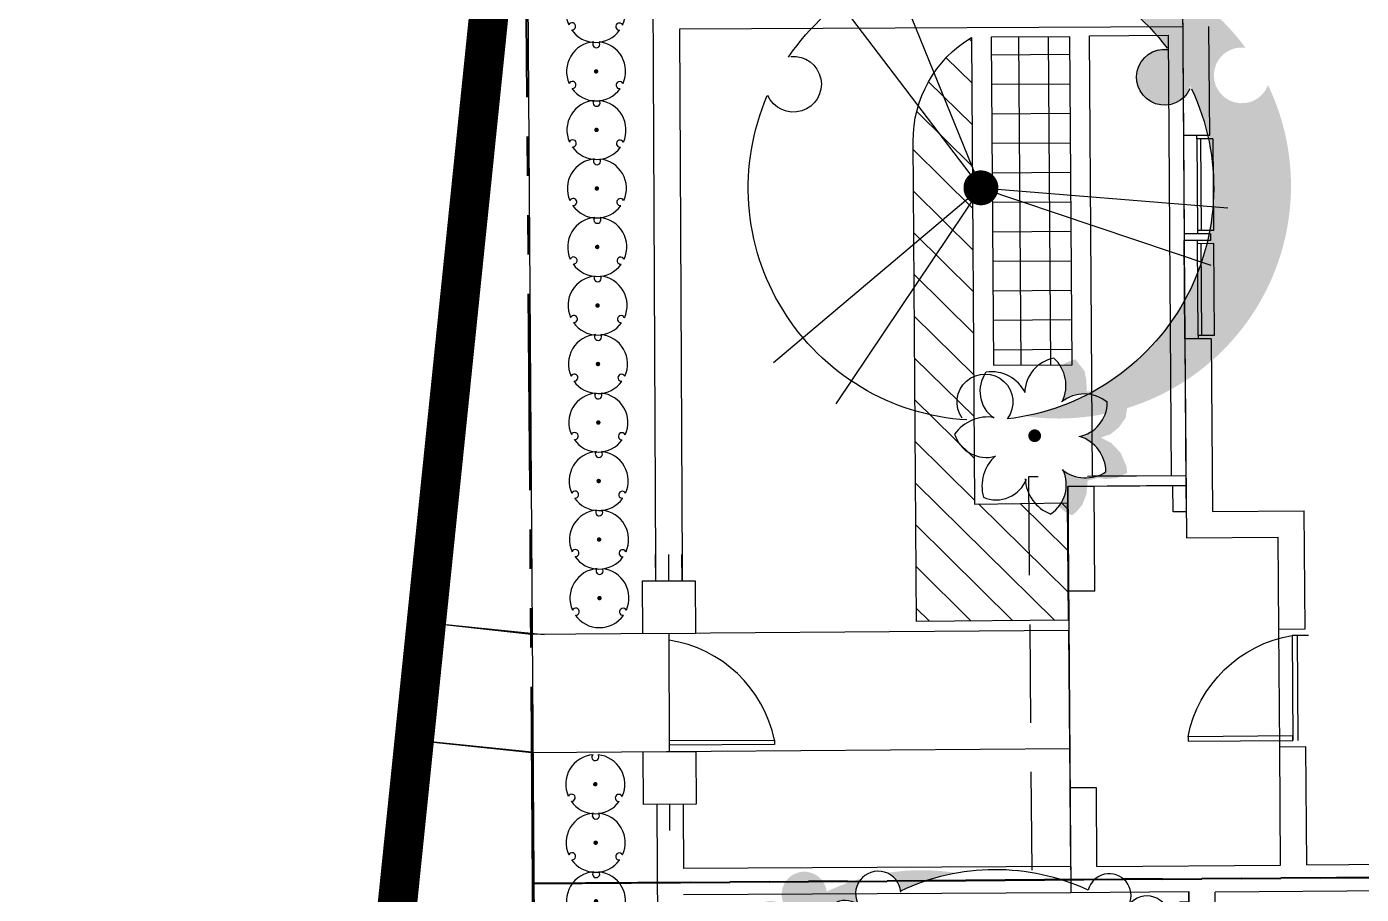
# Model space of a CAD drawing. Header units: feet. Extents: x 919634 to 928945, y 707022 to 708026.
# Drawn here: x 920102.47 to 920136.38, y 707491.81 to 707513.86 of the extents above; entities that cross this region are included whole.
import ezdxf

# ---------------------------------------------------------------- set-up
doc = ezdxf.new("R2010")
doc.units = ezdxf.units.FT
doc.header["$LTSCALE"] = 20
doc.header["$MEASUREMENT"] = 0
for name, pattern in [('PHANTOM2', [1.25, 0.625, -0.125, 0.125, -0.125, 0.125, -0.125]), ('Site Plan$0$HIDDEN2', [0.1875, 0.125, -0.0625]), ('Site Plan$0$PHANTOM2', [1.25, 0.625, -0.125, 0.125, -0.125, 0.125, -0.125])]:
    doc.linetypes.add(name, pattern=pattern)
doc.layers.add('-u-site-propline', color=7, linetype='PHANTOM2', true_color=0xd10000)
for name, color, linetype in [('-u-site-xref', 7, 'Continuous'), ('LK-SHRB-035M', 4, 'Continuous'), ('LK-SHRB-TRNK', 3, 'Continuous'), ('LP-SHRB', 7, 'Continuous'), ('Site Plan$0$-u-site-bldg-slab', 6, 'Continuous'), ('Site Plan$0$-u-site-bldg_interior', 252, 'Continuous'), ('Site Plan$0$-u-site-fence', 4, 'Site Plan$0$FENCELINE1'), ('Site Plan$0$-u-site-wall', 4, 'Continuous'), ('Site Plan$0$A-DOOR', 253, 'Continuous'), ('Site Plan$0$SP-BLDG-ROOF ABOVE', 4, 'Site Plan$0$HIDDEN2'), ('x-RL TH7-LP Block$0$L-002', 253, 'Continuous'), ('x-RL TH7-LP Block$0$LK-SHRB-035M', 253, 'Continuous'), ('x-RL TH7-LP Block$0$LK-SHRB-TRNK', 253, 'Continuous'), ('x-RL TH7-LP Block$0$LK-TREE-013M', 253, 'Continuous'), ('x-RL TH7-LP Block$0$LK-TREE-035M', 253, 'Continuous'), ('x-RL TH7-LP Block$0$LK-TREE-050M', 253, 'Continuous'), ('x-RL TH7-LP Block$0$LK-TREE-TRNK', 253, 'Continuous'), ('x-RL TH7-LP Block$0$LP-PATT-GRND', 253, 'Continuous'), ('x-RL TH7-LP Block$0$LP-PATT-SHAR', 253, 'Continuous'), ('x-RL TH7-LP Block$0$LP-SHAR-BRDR-CONT', 253, 'Continuous'), ('x-RL TH7-LP Block$0$LP-SHRB', 253, 'Continuous'), ('x-RL TH7-LP Block$0$LP-TREE', 253, 'Continuous')]:
    doc.layers.add(name, color=color, linetype=linetype)
for name, color, linetype, lineweight in [('Site Plan$0$SP-LOT LINES', 252, 'Site Plan$0$PHANTOM2', 40), ('Site Plan$0$SP-SIDEWALK', 2, 'Continuous', 25), ('SP-BUILDING-FOOTPRINT', 1, 'Continuous', 25)]:
    doc.layers.add(name, color=color, linetype=linetype, lineweight=lineweight)
for name, color, linetype, plot in [('x-RL TH7-LP Block$0$-u-site-no_plot', 253, 'Continuous', False), ('x-RL TH7-LP Block$0$LK-SHRB-SHAD', 253, 'Continuous', False), ('x-RL TH7-LP Block$0$LK-TREE-SHAD', 253, 'Continuous', False)]:
    doc.layers.add(name, color=color, linetype=linetype, plot=plot)
doc.layers.get('-u-site-xref').off()
doc.linetypes.add('Site Plan$0$FENCELINE1', pattern='A,0.25,-0.1,[133,ltypeshp.shx,S=0.1,R=0,X=-0.1,Y=0],-0.1,1', length=1.45)

# ---------------------------------------------------------------- blocks, each defined once
blk = doc.blocks.new('Site Plan$0$_Details_TH7_wall')
at = {"layer": 'Site Plan$0$-u-site-fence'}
for p, q in [((-10.1, -80.736), (-10.104, -80.066)), ((-10.072, -85.076), (-10.091, -82.076)), ((-10.073, -84.909), (-10.09, -82.243)), ((-10.059, -87.086), (-10.063, -86.416))]:
    blk.add_line(p, q, dxfattribs=at)
blk.add_lwpolyline([(-7.41, -84.777), (-7.409, -84.892), (-10.073, -84.909), (-10.074, -84.795)], close=True, dxfattribs=at)
blk.add_arc((-10.581, -85.447), 3.242, 11.919, 81.2848, dxfattribs=at)
at = {"layer": 'Site Plan$0$-u-site-wall'}
for p, q in [((-10.647, -50.409), (-10.425, -82.079)), ((2.925, -66.618, 0), (-9.863, -66.707, 0)), ((-9.863, -66.707), (-9.755, -82.074)), ((-10.435, -80.738), (-10.439, -80.068)), ((-9.765, -80.734), (-9.769, -80.064)), ((-10.404, -85.078), (-10.267, -104.411)), ((-9.734, -85.074), (-9.713, -88.044)), ((-10.398, -86.418), (-10.394, -87.088)), ((-9.728, -86.414), (-9.724, -87.084)), ((0.125, -87.975, 0), (-9.713, -88.044, 0)), ((0.132, -88.645, 0), (-9.708, -88.714, 0))]:
    blk.add_line(p, q, dxfattribs=at)
for points in [[(-10.761, -82.08), (-10.77, -80.74), (-9.43, -80.732), (-9.421, -82.072)], [(-10.733, -86.42), (-10.742, -85.08), (-9.402, -85.071), (-9.393, -86.411)]]:
    blk.add_wipeout(points).dxf.layer = 'Site Plan$0$-u-site-wall'
for points in [[(-10.761, -82.08), (-10.77, -80.74), (-9.43, -80.732), (-9.421, -82.072)], [(-10.733, -86.42), (-10.742, -85.08), (-9.402, -85.071), (-9.393, -86.411)]]:
    blk.add_lwpolyline(points, close=True, dxfattribs=at)
blk = doc.blocks.new('*U239')
at = {"layer": 'Site Plan$0$A-DOOR'}
blk.add_lwpolyline([(-28.62, -31.97), (-30, -31.97), (-30, 0), (-28.62, 0)], close=True, dxfattribs=at)
blk.add_arc((-36.41, 6.14), 38.9, 281.5467, 350.9125, dxfattribs=at)
blk = doc.blocks.new('Site Plan')
at = {"layer": 'Site Plan$0$-u-site-bldg-slab'}
for p, q in [((920129.59, 707502.181), (920131.923, 707502.198)), ((920128.979, 707494.51), (920128.943, 707499.51)), ((920134.305, 707495.549), (920134.283, 707498.549))]:
    blk.add_line(p, q, dxfattribs=at)
at = {"layer": 'Site Plan$0$-u-site-bldg_interior'}
for p, q in [((920131.833, 707514.531), (920131.858, 707511.094)), ((920132.525, 707511.099), (920132.504, 707513.87)), ((920132.525, 707511.099), (920131.858, 707511.094)), ((920131.858, 707511.094), (920131.876, 707508.594)), ((920132.196, 707511.013), (920132.195, 707511.096)), ((920132.609, 707511.016), (920132.196, 707511.013)), ((920132.196, 707511.013), (920132.213, 707508.68)), ((920132.288, 707511.014), (920132.305, 707508.681)), ((920132.609, 707511.016), (920132.626, 707508.683)), ((920132.543, 707508.599), (920131.876, 707508.594)), ((920131.876, 707508.594), (920131.878, 707508.427)), ((920132.544, 707508.432), (920131.878, 707508.427)), ((920131.896, 707505.927), (920131.878, 707508.427)), ((920132.626, 707508.683), (920132.213, 707508.68)), ((920132.213, 707508.68), (920132.213, 707508.597)), ((920132.215, 707508.347), (920132.214, 707508.43)), ((920132.628, 707508.35), (920132.215, 707508.347)), ((920132.232, 707506.013), (920132.215, 707508.347)), ((920132.325, 707506.014), (920132.308, 707508.347)), ((920132.543, 707508.599), (920132.544, 707508.432)), ((920132.645, 707506.016), (920132.628, 707508.35)), ((920132.645, 707506.016), (920132.232, 707506.013)), ((920132.232, 707506.013), (920132.233, 707505.93)), ((920132.562, 707505.932), (920131.896, 707505.927)), ((920131.896, 707505.927), (920131.933, 707500.865)), ((920132.562, 707505.932), (920132.594, 707501.537)), ((920128.923, 707502.177), (920129.59, 707502.181)), ((920128.943, 707499.51), (920128.923, 707502.177)), ((920129.609, 707499.515), (920129.59, 707502.181)), ((920132.594, 707501.537), (920134.928, 707501.554)), ((920134.95, 707498.554), (920134.928, 707501.554)), ((920131.933, 707500.865), (920134.266, 707500.882)), ((920134.283, 707498.549), (920134.266, 707500.882)), ((920129.609, 707499.515), (920128.943, 707499.51)), ((920134.283, 707498.549), (920134.95, 707498.554)), ((920135.034, 707498.388), (920134.621, 707498.385)), ((920134.621, 707498.385), (920134.641, 707495.718)), ((920134.746, 707498.386), (920134.766, 707495.719)), ((920134.972, 707495.554), (920134.305, 707495.549)), ((920134.327, 707492.549), (920134.305, 707495.549)), ((920134.993, 707492.554), (920134.972, 707495.554)), ((920129.646, 707494.515), (920128.979, 707494.51)), ((920128.994, 707492.51), (920128.979, 707494.51)), ((920129.66, 707492.515), (920129.646, 707494.515)), ((920134.993, 707492.554), (920168.449, 707492.798)), ((920128.994, 707492.51), (920128.998, 707491.854)), ((920129.66, 707492.515), (920134.327, 707492.549)), ((920196.58, 707492.326), (920132.665, 707491.86)), ((920128.998, 707491.854), (920131.998, 707491.876)), ((920132.015, 707489.647), (920131.998, 707491.865)), ((920132.681, 707489.652), (920132.665, 707491.86))]:
    blk.add_line(p, q, dxfattribs=at)
blk.add_lwpolyline([(920131.595, 707501.529), (920131.59, 707502.196), (920131.923, 707502.198), (920131.928, 707501.532)], close=True, dxfattribs=at)
at = {"layer": 'Site Plan$0$SP-BLDG-ROOF ABOVE'}
blk.add_lwpolyline([(920131.921, 707502.448), (920127.921, 707502.419), (920128.011, 707491.584), (920132, 707491.617)], dxfattribs=at)
at = {"layer": 'Site Plan$0$SP-LOT LINES', "ltscale": 0.4}
for p, q in [((920115.33, 707492.077), (920115.169, 707514.076)), ((920115.33, 707492.077), (920209.327, 707492.763)), ((920209.327, 707492.763), (920115.33, 707492.077)), ((920115.49, 707470.078), (920115.33, 707492.077))]:
    blk.add_line(p, q, dxfattribs=at)
at = {"layer": 'Site Plan$0$SP-SIDEWALK'}
for p, q in [((920115.612, 707498.404), (920112.62, 707498.712)), ((920115.305, 707495.42), (920112.314, 707495.727))]:
    blk.add_line(p, q, dxfattribs=at)
blk.add_lwpolyline([(920115.284, 707498.41), (920112.62, 707498.712), (920112.314, 707495.727), (920115.305, 707495.41), (920128.972, 707495.51), (920128.95, 707498.51)], close=True, dxfattribs=at)
at = {"layer": 'Site Plan$0$-u-site-bldg_interior', "xscale": -0.08333333333333333, "yscale": 0.08333333333333333, "zscale": 0.08333333333333333, "rotation": 270.4182178492434}
blk.add_blockref('*U239', (920134.622, 707498.218), dxfattribs=at)
at = {"layer": 'Site Plan$0$-u-site-wall', "rotation": 359.8790130252749}
blk.add_blockref('Site Plan$0$_Details_TH7_wall', (920129.054, 707580.489, 0), dxfattribs=at)
blk = doc.blocks.new('x-RL TH7-LP Block$0$TREE-SIMP-021')
at = {"layer": 'x-RL TH7-LP Block$0$LK-TREE-SHAD'}
h = blk.add_hatch(color=256, dxfattribs=at)
edge = h.paths.add_edge_path()
edge.add_arc((0.167, 0), 0.5, 260.3866, 278.5936)
edge.add_arc((0.2619, -0.4475), 0.051, 186.3524, 246.6513, ccw=False)
edge.add_arc((0, 0), 0.5, 279.6134, 294.9897, ccw=False)
edge = h.paths.add_edge_path()
edge.add_arc((0.167, 0), 0.5, 285.3581, 294.9897, ccw=False)
edge.add_arc((0.2619, -0.4475), 0.051, 317.3005, 392.4177)
edge.add_arc((0.3378, -0.3833), 0.0494, 228.3744, 416.8574)
edge.add_arc((0, 0), 0.5, 316.8519, 366.9897)
edge.add_arc((0.5066, 0.1108), 0.051, 258.3524, 464.4177)
edge.add_arc((0.4689, 0.2028), 0.0494, 300.3744, 488.8574)
edge.add_arc((0, 0), 0.5, 28.8519, 78.9897)
edge.add_arc((0.0512, 0.516), 0.051, 330.3524, 399.9472)
edge.add_arc((0.119, 0.5086), 0.0494, 12.3744, 125.5951, ccw=False)
edge.add_arc((0.2182, 0.516), 0.051, -29.6476, 176.4177, ccw=False)
edge.add_arc((0.167, 0), 0.5, 28.8519, 78.9897, ccw=False)
edge.add_arc((0.6359, 0.2028), 0.0494, -59.6256, 128.8574, ccw=False)
edge.add_arc((0.6736, 0.1108), 0.051, -101.6476, 104.4177, ccw=False)
edge.add_arc((0.167, 0), 0.5, -43.1481, 6.9897, ccw=False)
edge.add_arc((0.5048, -0.3833), 0.0494, -131.6256, 56.8574, ccw=False)
edge.add_arc((0.4289, -0.4475), 0.051, -173.6476, 32.4177, ccw=False)
at = {"layer": 'x-RL TH7-LP Block$0$LK-TREE-050M'}
for centre, radius, start, end in [((-0.048, 0.5086), 0.0494, 12.3744, 201.2618), ((0.0512, 0.516), 0.051, 330.3524, 176.4177), ((-0.0038, 0.0031), 0.4952, 100.5016, 151.0925), ((0, 0), 0.5, 28.8519, 78.9897), ((-0.475, 0.2081), 0.051, 42.4333, 248.4177), ((0.4689, 0.2028), 0.0494, 300.3744, 129.2618), ((-0.4986, 0.1115), 0.0494, 84.3744, 273.2618), ((0.5066, 0.1108), 0.051, 258.3524, 104.4177), ((0, 0), 0.5, 172.8519, 222.9897), ((0, 0), 0.5, 316.8519, 6.9897), ((-0.3447, -0.3874), 0.051, 114.3524, 320.4177), ((0.3378, -0.3833), 0.0494, 228.3744, 57.2618), ((-0.2601, -0.4397), 0.0494, 156.3744, 345.2618), ((0.2619, -0.4475), 0.051, 183.854, 32.4177), ((0, 0), 0.5, 244.8519, 294.9897)]:
    blk.add_arc(centre, radius, start, end, dxfattribs=at)
at = {"layer": 'x-RL TH7-LP Block$0$LK-TREE-TRNK', "const_width": 0.0375}
blk.add_lwpolyline([(-0.0188, 0, 1), (0.0187, 0, 1)], format="xyb", close=True, dxfattribs=at)
blk = doc.blocks.new('x-RL TH7-LP Block$0$TREE-DCID-003')
at = {"layer": 'x-RL TH7-LP Block$0$LK-TREE-SHAD'}
h = blk.add_hatch(color=256, dxfattribs=at)
edge = h.paths.add_edge_path()
edge.add_arc((0.3969, -0.2334), 0.06, 21.1548, 278.3748)
edge.add_arc((-0.0009, -0.0016), 0.5, 279.6134, 324.3885, ccw=False)
edge.add_arc((0.1661, -0.0016), 0.5, 260.3866, 324.3885)
edge.add_arc((0.5639, -0.2334), 0.06, 21.1548, 278.3748, ccw=False)
edge.add_arc((0.1661, -0.0016), 0.5, 335.1411, 454.3498)
edge.add_arc((0.1661, -0.0016), 0.5, 94.3498, 99.6134)
edge.add_arc((-0.0009, -0.0016), 0.5, -24.8589, 80.3866, ccw=False)
at = {"layer": 'x-RL TH7-LP Block$0$LK-TREE-013M'}
for q in [(-0.3184, 0.4595), (0.4914, 0.1734), (-0.3323, -0.4497)]:
    blk.add_line((0, 0), q, dxfattribs=at)
at = {"layer": 'x-RL TH7-LP Block$0$LK-TREE-035M'}
for q in [(-0.4516, 0.3697), (0.5298, 0.0507), (-0.2009, -0.5161)]:
    blk.add_line((0, 0), q, dxfattribs=at)
at = {"layer": 'x-RL TH7-LP Block$0$LK-TREE-050M'}
for centre, radius, start, end in [((0, 0), 0.5, 94.3498, 204.1975), ((0.0019, 0.4604), 0.06, 145.5617, 37.3741), ((0, 0), 0.5, 335.6607, 84.3619), ((-0.3996, -0.2286), 0.06, 265.5617, 157.3741), ((0.3978, -0.2318), 0.06, 25.5617, 277.3741), ((0, 0), 0.5, 215.058, 323.9795)]:
    blk.add_arc(centre, radius, start, end, dxfattribs=at)
at = {"layer": 'x-RL TH7-LP Block$0$LK-TREE-TRNK', "const_width": 0.0375}
blk.add_lwpolyline([(-0.0188, 0, 1), (0.0187, 0, 1)], format="xyb", close=True, dxfattribs=at)
blk = doc.blocks.new('x-RL TH7-LP Block$0$SHRUB-TROP-021')
at = {"layer": 'x-RL TH7-LP Block$0$LK-SHRB-SHAD'}
blk.add_hatch(color=256, dxfattribs=at).paths.add_polyline_path([(0.568, 0.182), (0.56, 0.166, -0.120302), (0.486, 0.057), (0.477, 0.046), (0.468, 0.042, -0.109158), (0.359, -0.008), (0.364, -0.01, -0.108552), (0.472, -0.078), (0.499, -0.1), (0.513, -0.127, -0.144436), (0.562, -0.288), (0.563, -0.292), (0.511, -0.32), (0.483, -0.325, -0.037199), (0.439, -0.334), (0.422, -0.337), (0.41, -0.336, -0.078012), (0.318, -0.323), (0.294, -0.32), (0.267, -0.303, -0.036485), (0.23, -0.281), (0.237, -0.309, -0.018135), (0.242, -0.329), (0.244, -0.337), (0.245, -0.341, -0.054975), (0.249, -0.401), (0.249, -0.411), (0.247, -0.421, -0.054333), (0.234, -0.479), (0.232, -0.488), (0.228, -0.495, -0.055591), (0.198, -0.549), (0.19, -0.564), (0.232, -0.601), (0.291, -0.633), (0.326, -0.606), (0.375, -0.547), (0.407, -0.465), (0.417, -0.359), (0.499, -0.337), (0.558, -0.347), (0.65, -0.339), (0.731, -0.3), (0.724, -0.243), (0.679, -0.139), (0.608, -0.063), (0.524, -0.018), (0.603, 0.009), (0.669, 0.063), (0.721, 0.137), (0.741, 0.253), (0.694, 0.281), (0.63, 0.308), (0.541, 0.315), (0.491, 0.345), (0.415, 0.35), (0.412, 0.439), (0.398, 0.51), (0.326, 0.604), (0.259, 0.58), (0.21, 0.55), (0.232, 0.51), (0.237, 0.489, -0.111279), (0.249, 0.361), (0.249, 0.352), (0.246, 0.342, -0.060004), (0.224, 0.275), (0.223, 0.273, -0.073716), (0.297, 0.312), (0.299, 0.313), (0.301, 0.313, -0.202635), (0.521, 0.297), (0.533, 0.293), (0.575, 0.263), (0.575, 0.261, -0.002353), (0.577, 0.259, -0.055881), (0.57, 0.198)])
at = {"layer": 'x-RL TH7-LP Block$0$LK-SHRB-035M'}
for centre, radius, start, end in [((0.205, 0.336), 0.281, 99.8124, 178.8039), ((-0.041, 0.398), 0.292, 334.3202, 47.3407), ((-0.17, 0.354), 0.261, 144.5008, 233.9817), ((-0.34, 0.213), 0.296, 25.2554, 98.0617), ((0.392, 0.044), 0.284, 49.1324, 128.6056), ((0.3, 0.263), 0.277, 280.4099, 359.1805), ((-0.372, -0.172), 0.323, 80.7702, 144.1242), ((-0.382, 0.093), 0.263, 196.7633, 285.6735), ((0.264, -0.291), 0.298, 0.1344, 72.0768), ((-0.093, -0.4), 0.327, 131.7923, 194.9509), ((-0.029, -0.389), 0.277, 303.2015, 25.5324), ((0.403, -0.034), 0.302, 232.019, 301.8067), ((-0.307, -0.247), 0.259, 246.71, 338.3842), ((0.236, -0.33), 0.313, 182.1854, 248.8532)]:
    blk.add_arc(centre, radius, start, end, dxfattribs=at)
at = {"layer": 'x-RL TH7-LP Block$0$LK-SHRB-TRNK', "const_width": 0.05}
blk.add_lwpolyline([(-0.023, 0.011, 1), (0.023, -0.011, 1)], format="xyb", close=True, dxfattribs=at)
blk = doc.blocks.new('x-RL TH7-LP Block', base_point=(1241.699, 168.171))
at = {"layer": 'x-RL TH7-LP Block$0$LP-PATT-GRND'}
h = blk.add_hatch(dxfattribs=at)
h.set_pattern_fill('ANSI31', color=256, scale=6)
h.set_pattern_definition([(45, (922115.3144, 708877.3474), (-0.5303300859, 0.5303300859), [])])
edge = h.paths.add_edge_path()
edge.add_arc((1311.244, 181.007), 3.075, 210.8087, 269.8653, ccw=False)
edge.add_line((1308.603, 179.432), (1320.468, 179.432))
edge.add_line((1320.468, 179.432), (1320.455, 181.784))
edge.add_line((1320.455, 181.784), (1323.441, 181.784))
edge.add_line((1323.441, 181.784), (1323.442, 177.932))
edge.add_line((1323.442, 177.932), (1311.237, 177.932))
at = {"layer": 'x-RL TH7-LP Block$0$LP-PATT-SHAR'}
h = blk.add_hatch(dxfattribs=at)
h.set_pattern_fill('ANSI37', color=256, scale=6, angle=45)
h.set_pattern_definition([(90, (922118.96254, 708828.6941), (-0.75, 0), []), (180, (922118.96254, 708828.6941), (-6e-17, -0.75), [])])
h.paths.add_polyline_path([(1316.943, 181.932), (1308.603, 181.932), (1308.603, 179.932), (1316.943, 179.932)])
at = {"layer": 'x-RL TH7-LP Block$0$-u-site-no_plot'}
blk.add_line((1241.699, 168.171), (1396.366, 168.171), dxfattribs=at)
at = {"layer": 'x-RL TH7-LP Block$0$L-002'}
blk.add_lwpolyline([(1311.237, 177.932, -0.263542), (1308.603, 179.432), (1320.468, 179.432), (1320.455, 181.784), (1323.441, 181.784), (1323.442, 177.932)], format="xyb", close=True, dxfattribs=at)
at = {"layer": 'x-RL TH7-LP Block$0$LP-SHAR-BRDR-CONT'}
for points in [[(1319.783, 182.432), (1308.584, 182.432), (1308.584, 184.432), (1319.783, 184.432)], [(1316.943, 181.932), (1308.603, 181.932), (1308.603, 179.932), (1316.943, 179.932)]]:
    blk.add_lwpolyline(points, close=True, dxfattribs=at)
at = {"layer": 'x-RL TH7-LP Block$0$LP-SHRB', "xscale": 3.208701422234525, "yscale": 3.208701422234525, "zscale": 3.208701422234525, "rotation": 90}
blk.add_blockref('x-RL TH7-LP Block$0$SHRUB-TROP-021', (1318.742, 180.969, 0), dxfattribs=at)
at = {"layer": 'x-RL TH7-LP Block$0$LP-TREE'}
for name, p, xscale, yscale, zscale, rotation in [('x-RL TH7-LP Block$0$TREE-DCID-003', (1312.43, 179.648), -11.8270734553083, 11.8270734553083, 11.82707345530831, 270.4580323860677), ('x-RL TH7-LP Block$0$TREE-SIMP-021', (1335.392, 179.858), 11.24595552882447, 11.24595552882447, 9.733612224634927, 270)]:
    blk.add_blockref(name, p, dxfattribs=dict(at, xscale=xscale, yscale=yscale, zscale=zscale, rotation=rotation))
blk = doc.blocks.new('SHRUB-LRG-020')
at = {"layer": 'LK-SHRB-035M'}
for centre, radius, start, end in [((0, 0), 0.5, 94.3498, 204.1975), ((0.002, 0.46), 0.06, 145.5617, 37.3741), ((0, 0), 0.5, 335.6607, 84.3619), ((-0.4, -0.229), 0.06, 265.5617, 157.3741), ((0.398, -0.232), 0.06, 25.5617, 277.3741), ((0, 0), 0.5, 215.058, 323.9795)]:
    blk.add_arc(centre, radius, start, end, dxfattribs=at)
at = {"layer": 'LK-SHRB-TRNK', "const_width": 0.0375}
blk.add_lwpolyline([(-0.019, 0, 1), (0.019, 0, 1)], format="xyb", close=True, dxfattribs=at)

msp = doc.modelspace()

# ---------------------------------------------------------------- block references
at = {"layer": '-u-site-xref'}
msp.add_blockref('Site Plan', (0, 0), dxfattribs=at)

# ---------------------------------------------------------------- next in the draw order: linework, layer by layer
at = {"layer": '-u-site-propline', "const_width": 1}
msp.add_lwpolyline([(920947, 707545.92), (920946.201, 707600.835), (920548.473, 707598.249), (920114.576, 707595.417), (920115.105, 707522.895), (920102.967, 707404.748), (920105.543, 707051.813), (920991.697, 707057.367), (920991.473, 707093.125), (921085.439, 707093.799), (921082.202, 707546.78)], close=True, dxfattribs=at)
at = {"layer": 'SP-BUILDING-FOOTPRINT'}
msp.add_lwpolyline([(920165.517, 707580.779), (920133.351, 707580.544), (920133.351, 707580.544), (920127.351, 707580.5), (920127.351, 707580.5), (920127.422, 707570.834), (920131.422, 707570.863), (920131.517, 707557.864), (920133.517, 707557.878), (920133.592, 707547.545), (920131.592, 707547.531), (920131.672, 707536.531), (920129.628, 707536.516), (920129.699, 707526.849), (920132.366, 707526.869), (920132.456, 707514.536), (920131.833, 707514.531), (920131.923, 707502.198), (920128.923, 707502.177), (920128.998, 707491.854), (920131.998, 707491.876), (920132.093, 707478.866)], dxfattribs=at)

# ---------------------------------------------------------------- next in the draw order: block references
at = {"layer": '-u-site-xref', "rotation": 270.3936340929644}
msp.add_blockref('x-RL TH7-LP Block', (920114.751, 707580.418), dxfattribs=at)
at = {"layer": 'LP-SHRB', "xscale": 1.502163410681632, "yscale": 1.502163410681632, "zscale": 1.502163410681632}
for p in [(920116.925, 707514.216), (920116.935, 707512.728), (920116.944, 707511.24), (920116.954, 707509.752), (920116.963, 707508.264), (920116.972, 707506.776), (920116.982, 707505.288), (920116.991, 707503.8), (920117.001, 707502.313), (920117.01, 707500.825), (920117.02, 707499.337), (920116.914, 707494.605), (920116.924, 707493.117), (920116.933, 707491.629)]:
    msp.add_blockref('SHRUB-LRG-020', p, dxfattribs=at)

doc.saveas('drawing.dxf')
